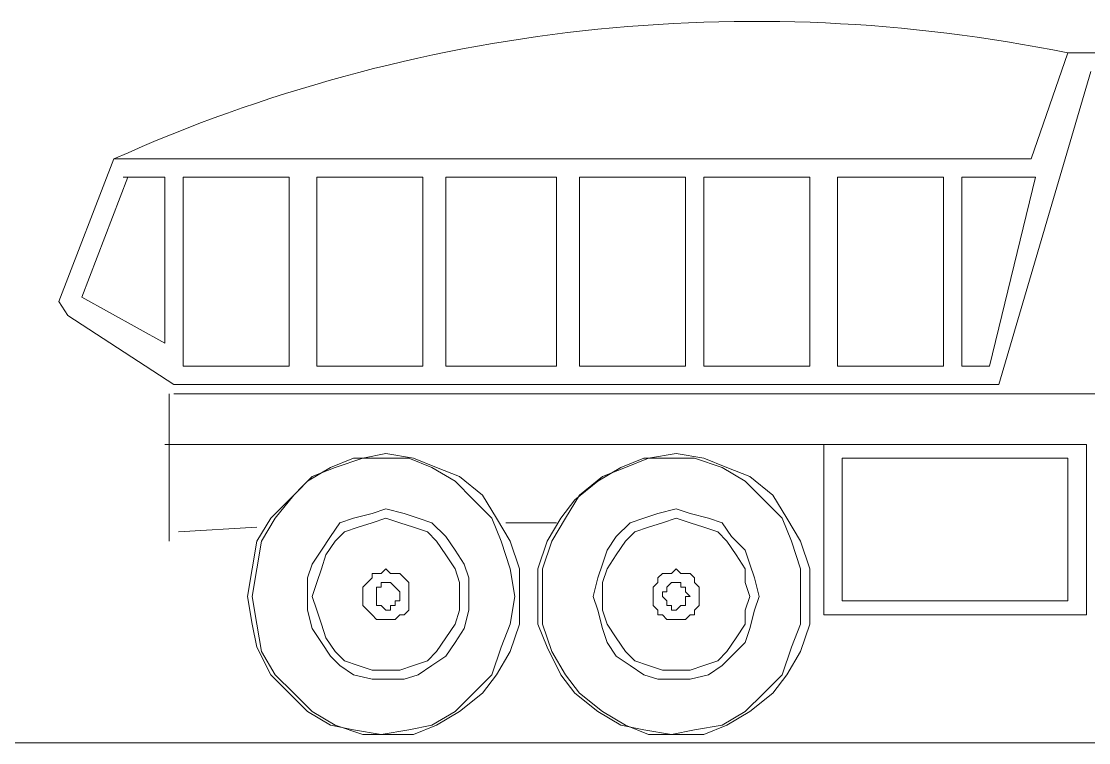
# Model space of a CAD drawing. Header units: millimetres. Extents: x -346728 to 1320345, y -537202 to -385966.
# Drawn here: x 991281 to 997092, y -524356 to -520426 of the extents above; entities that cross this region are included whole.
import ezdxf

# ---------------------------------------------------------------- set-up
doc = ezdxf.new("R2010")
doc.units = ezdxf.units.MM
doc.header["$LTSCALE"] = 100
doc.layers.add('BORDER', color=3, linetype='Continuous', lineweight=15)
doc.layers.add('NET-MANH', color=153, linetype='Continuous', lineweight=15)

msp = doc.modelspace()

# ---------------------------------------------------------------- linework, layer by layer
at = {"layer": 'BORDER'}
msp.add_line((1024925.8, -524355.9, -881.1), (964870.5, -524355.9, -881.1), dxfattribs=at)
at = {"layer": 'NET-MANH'}
for p, q in [((996978.6, -520598.7, -1870.3), (996777.9, -521175.7, -1870.3)), ((998308.3, -520598.7, -1870.3), (996978.6, -520598.7, -1870.3)), ((996602.3, -522405, -1870.3), (997104.1, -520699, -1870.3)), ((991785.5, -521175.7, -1870.3), (991484.5, -521953.4, -1870.3)), ((996777.9, -521175.7, -1870.3), (991785.5, -521175.7, -1870.3)), ((991609.9, -521928.3, -1870.3), (991860.8, -521276, -1870.3)), ((991835.7, -521276, -1870.3), (992061.5, -521276, -1870.3)), ((991860.8, -521276, -1870.3), (991835.7, -521276, -1870.3)), ((992061.5, -521276, -1870.3), (992061.5, -522179.2, -1870.3)), ((992161.8, -521276, -1870.3), (992161.8, -522304.6, -1870.3)), ((992738.8, -521276, -1870.3), (992161.8, -521276, -1870.3)), ((992738.8, -522304.6, -1870.3), (992738.8, -521276, -1870.3)), ((993466.4, -521276, -1870.3), (992889.4, -521276, -1870.3)), ((992889.4, -521276, -1870.3), (992889.4, -522304.6, -1870.3)), ((993466.4, -521276, -1870.3), (992889.4, -521276, -1870.3)), ((992889.4, -521276, -1870.3), (992889.4, -522304.6, -1870.3)), ((993466.4, -522304.6, -1870.3), (993466.4, -521276, -1870.3)), ((993466.4, -522304.6, -1870.3), (993466.4, -521276, -1870.3)), ((994193.9, -521276, -1870.3), (993591.8, -521276, -1870.3)), ((993591.8, -521276, -1870.3), (993591.8, -522304.6, -1870.3)), ((994193.9, -521276, -1870.3), (993591.8, -521276, -1870.3)), ((993591.8, -521276, -1870.3), (993591.8, -522304.6, -1870.3)), ((994193.9, -522304.6, -1870.3), (994193.9, -521276, -1870.3)), ((994193.9, -522304.6, -1870.3), (994193.9, -521276, -1870.3)), ((994319.4, -521276, -1870.3), (994319.4, -522304.6, -1870.3)), ((994896.4, -521276, -1870.3), (994319.4, -521276, -1870.3)), ((994319.4, -521276, -1870.3), (994319.4, -522304.6, -1870.3)), ((994896.4, -521276, -1870.3), (994319.4, -521276, -1870.3)), ((994896.4, -522304.6, -1870.3), (994896.4, -521276, -1870.3)), ((994896.4, -522304.6, -1870.3), (994896.4, -521276, -1870.3)), ((994996.7, -521276, -1870.3), (994996.7, -522304.6, -1870.3)), ((995573.7, -521276, -1870.3), (994996.7, -521276, -1870.3)), ((994996.7, -521276, -1870.3), (994996.7, -522304.6, -1870.3)), ((995573.7, -521276, -1870.3), (994996.7, -521276, -1870.3)), ((995573.7, -522304.6, -1870.3), (995573.7, -521276, -1870.3)), ((995573.7, -522304.6, -1870.3), (995573.7, -521276, -1870.3)), ((995724.3, -521276, -1870.3), (995724.3, -522304.6, -1870.3)), ((996301.3, -521276, -1870.3), (995724.3, -521276, -1870.3)), ((996301.3, -522304.6, -1870.3), (996301.3, -521276, -1870.3)), ((996401.6, -521276, -1870.3), (996401.6, -522304.6, -1870.3)), ((996803, -521276, -1870.3), (996401.6, -521276, -1870.3)), ((996552.1, -522304.6, -1870.3), (996803, -521276, -1870.3)), ((992061.5, -522179.2, -1870.3), (991609.9, -521928.3, -1870.3)), ((991484.5, -521953.4, -1870.3), (991534.6, -522028.7, -1870.3)), ((991534.6, -522028.7, -1870.3), (992111.7, -522405, -1870.3)), ((992161.8, -522304.6, -1870.3), (992738.8, -522304.6, -1870.3)), ((992889.4, -522304.6, -1870.3), (993466.4, -522304.6, -1870.3)), ((992889.4, -522304.6, -1870.3), (993466.4, -522304.6, -1870.3)), ((993591.8, -522304.6, -1870.3), (994193.9, -522304.6, -1870.3)), ((993591.8, -522304.6, -1870.3), (994193.9, -522304.6, -1870.3)), ((994319.4, -522304.6, -1870.3), (994896.4, -522304.6, -1870.3)), ((994319.4, -522304.6, -1870.3), (994896.4, -522304.6, -1870.3)), ((994996.7, -522304.6, -1870.3), (995573.7, -522304.6, -1870.3)), ((994996.7, -522304.6, -1870.3), (995573.7, -522304.6, -1870.3)), ((995724.3, -522304.6, -1870.3), (996301.3, -522304.6, -1870.3)), ((996401.6, -522304.6, -1870.3), (996552.1, -522304.6, -1870.3)), ((992111.7, -522405, -1870.3), (996602.3, -522405, -1870.3)), ((992086.6, -522455.1, -1870.3), (992086.6, -523257.9, -1870.3)), ((992111.7, -522455.1, -1870.3), (997179.3, -522455.1, -1870.3)), ((992061.5, -522731.1, -1870.3), (996853.2, -522731.1, -1870.3)), ((995649, -522731.1, -1870.3), (995649, -523659.3, -1870.3)), ((997079, -522731.1, -1870.3), (995649, -522731.1, -1870.3)), ((997079, -523659.3, -1870.3), (997079, -522731.1, -1870.3)), ((993090.1, -522806.4, -1870.3), (992964.6, -522856.5, -1870.3)), ((993140.2, -522806.4, -1870.3), (992989.7, -522856.5, -1870.3)), ((993240.6, -522806.4, -1870.3), (993090.1, -522806.4, -1870.3)), ((993265.7, -522781.3, -1870.3), (993140.2, -522806.4, -1870.3)), ((993391.1, -522806.4, -1870.3), (993240.6, -522806.4, -1870.3)), ((993416.2, -522806.4, -1870.3), (993265.7, -522781.3, -1870.3)), ((993516.6, -522856.5, -1870.3), (993391.1, -522806.4, -1870.3)), ((993541.6, -522856.5, -1870.3), (993416.2, -522806.4, -1870.3)), ((994670.6, -522806.4, -1870.3), (994545.1, -522856.5, -1870.3)), ((994695.7, -522806.4, -1870.3), (994570.2, -522856.5, -1870.3)), ((994821.1, -522806.4, -1870.3), (994670.6, -522806.4, -1870.3)), ((994846.2, -522781.3, -1870.3), (994695.7, -522806.4, -1870.3)), ((994946.5, -522806.4, -1870.3), (994821.1, -522806.4, -1870.3)), ((994996.7, -522806.4, -1870.3), (994846.2, -522781.3, -1870.3)), ((995097.1, -522856.5, -1870.3), (994946.5, -522806.4, -1870.3)), ((995122.2, -522856.5, -1870.3), (994996.7, -522806.4, -1870.3)), ((995749.3, -522806.4, -1870.3), (995749.3, -523584.1, -1870.3)), ((996978.6, -522806.4, -1870.3), (995749.3, -522806.4, -1870.3)), ((996978.6, -523584.1, -1870.3), (996978.6, -522806.4, -1870.3)), ((992964.6, -522856.5, -1870.3), (992839.2, -522931.8, -1870.3)), ((992989.7, -522856.5, -1870.3), (992864.3, -522906.7, -1870.3)), ((993642, -522931.8, -1870.3), (993516.6, -522856.5, -1870.3)), ((993667.1, -522906.7, -1870.3), (993541.6, -522856.5, -1870.3)), ((994545.1, -522856.5, -1870.3), (994419.7, -522931.8, -1870.3)), ((994570.2, -522856.5, -1870.3), (994444.8, -522906.7, -1870.3)), ((995222.5, -522931.8, -1870.3), (995097.1, -522856.5, -1870.3)), ((995247.6, -522906.7, -1870.3), (995122.2, -522856.5, -1870.3)), ((992839.2, -522931.8, -1870.3), (992738.8, -523032.2, -1870.3)), ((992864.3, -522906.7, -1870.3), (992763.9, -523007.1, -1870.3)), ((993742.3, -523032.2, -1870.3), (993642, -522931.8, -1870.3)), ((993792.5, -523007.1, -1870.3), (993667.1, -522906.7, -1870.3)), ((994419.7, -522931.8, -1870.3), (994294.3, -523032.2, -1870.3)), ((994444.8, -522906.7, -1870.3), (994319.4, -523007.1, -1870.3)), ((995322.9, -523032.2, -1870.3), (995222.5, -522931.8, -1870.3)), ((995373, -523007.1, -1870.3), (995247.6, -522906.7, -1870.3)), ((992738.8, -523032.2, -1870.3), (992638.5, -523132.5, -1870.3)), ((992763.9, -523007.1, -1870.3), (992663.6, -523132.5, -1870.3)), ((993842.7, -523132.5, -1870.3), (993742.3, -523032.2, -1870.3)), ((993867.8, -523132.5, -1870.3), (993792.5, -523007.1, -1870.3)), ((994294.3, -523032.2, -1870.3), (994219, -523132.5, -1870.3)), ((994319.4, -523007.1, -1870.3), (994244.1, -523132.5, -1870.3)), ((995423.2, -523132.5, -1870.3), (995322.9, -523032.2, -1870.3)), ((995448.3, -523132.5, -1870.3), (995373, -523007.1, -1870.3)), ((993265.7, -523082.3, -1870.3), (993190.4, -523107.4, -1870.3)), ((993366, -523107.4, -1870.3), (993265.7, -523082.3, -1870.3)), ((994846.2, -523082.3, -1870.3), (994745.8, -523107.4, -1870.3)), ((994921.5, -523107.4, -1870.3), (994846.2, -523082.3, -1870.3)), ((992638.5, -523132.5, -1870.3), (992563.2, -523257.9, -1870.3)), ((992663.6, -523132.5, -1870.3), (992588.3, -523257.9, -1870.3)), ((993014.8, -523157.6, -1870.3), (992964.6, -523232.9, -1870.3)), ((993090.1, -523132.5, -1870.3), (993014.8, -523157.6, -1870.3)), ((993190.4, -523107.4, -1870.3), (993090.1, -523132.5, -1870.3)), ((993190.4, -523157.6, -1870.3), (993115.2, -523182.7, -1870.3)), ((993265.7, -523132.5, -1870.3), (993190.4, -523157.6, -1870.3)), ((993340.9, -523157.6, -1870.3), (993265.7, -523132.5, -1870.3)), ((993416.2, -523182.7, -1870.3), (993340.9, -523157.6, -1870.3)), ((993441.3, -523132.5, -1870.3), (993366, -523107.4, -1870.3)), ((993516.6, -523157.6, -1870.3), (993441.3, -523132.5, -1870.3)), ((993591.8, -523232.9, -1870.3), (993516.6, -523157.6, -1870.3)), ((993892.9, -523257.9, -1870.3), (993842.7, -523132.5, -1870.3)), ((993943, -523257.9, -1870.3), (993867.8, -523132.5, -1870.3)), ((993918, -523157.6, -1870.3), (994193.9, -523157.6, -1870.3)), ((994219, -523132.5, -1870.3), (994143.7, -523257.9, -1870.3)), ((994244.1, -523132.5, -1870.3), (994168.8, -523257.9, -1870.3)), ((994595.3, -523157.6, -1870.3), (994520.1, -523232.9, -1870.3)), ((994670.6, -523132.5, -1870.3), (994595.3, -523157.6, -1870.3)), ((994745.8, -523107.4, -1870.3), (994670.6, -523132.5, -1870.3)), ((994770.9, -523157.6, -1870.3), (994695.7, -523182.7, -1870.3)), ((994846.2, -523132.5, -1870.3), (994770.9, -523157.6, -1870.3)), ((994921.5, -523157.6, -1870.3), (994846.2, -523132.5, -1870.3)), ((995021.8, -523132.5, -1870.3), (994921.5, -523107.4, -1870.3)), ((994996.7, -523182.7, -1870.3), (994921.5, -523157.6, -1870.3)), ((995097.1, -523157.6, -1870.3), (995021.8, -523132.5, -1870.3)), ((995147.2, -523232.9, -1870.3), (995097.1, -523157.6, -1870.3)), ((995473.4, -523257.9, -1870.3), (995423.2, -523132.5, -1870.3)), ((995523.6, -523257.9, -1870.3), (995448.3, -523132.5, -1870.3)), ((992136.7, -523207.8, -1870.3), (992563.2, -523182.7, -1870.3)), ((993039.9, -523207.8, -1870.3), (992989.7, -523257.9, -1870.3)), ((993115.2, -523182.7, -1870.3), (993039.9, -523207.8, -1870.3)), ((993491.5, -523207.8, -1870.3), (993416.2, -523182.7, -1870.3)), ((993541.6, -523257.9, -1870.3), (993491.5, -523207.8, -1870.3)), ((994620.4, -523207.8, -1870.3), (994570.2, -523257.9, -1870.3)), ((994695.7, -523182.7, -1870.3), (994620.4, -523207.8, -1870.3)), ((995072, -523207.8, -1870.3), (994996.7, -523182.7, -1870.3)), ((995122.2, -523257.9, -1870.3), (995072, -523207.8, -1870.3)), ((992563.2, -523257.9, -1870.3), (992538.1, -523408.5, -1870.3)), ((992588.3, -523257.9, -1870.3), (992563.2, -523408.5, -1870.3)), ((992964.6, -523232.9, -1870.3), (992914.5, -523308.1, -1870.3)), ((992989.7, -523257.9, -1870.3), (992939.5, -523333.2, -1870.3)), ((993591.8, -523333.2, -1870.3), (993541.6, -523257.9, -1870.3)), ((993642, -523308.1, -1870.3), (993591.8, -523232.9, -1870.3)), ((993943, -523408.5, -1870.3), (993892.9, -523257.9, -1870.3)), ((993993.2, -523408.5, -1870.3), (993943, -523257.9, -1870.3)), ((994143.7, -523257.9, -1870.3), (994093.6, -523408.5, -1870.3)), ((994168.8, -523257.9, -1870.3), (994118.7, -523408.5, -1870.3)), ((994520.1, -523232.9, -1870.3), (994469.9, -523308.1, -1870.3)), ((994570.2, -523257.9, -1870.3), (994520.1, -523333.2, -1870.3)), ((995172.3, -523333.2, -1870.3), (995122.2, -523257.9, -1870.3)), ((995222.5, -523308.1, -1870.3), (995147.2, -523232.9, -1870.3)), ((995523.6, -523408.5, -1870.3), (995473.4, -523257.9, -1870.3)), ((995573.7, -523408.5, -1870.3), (995523.6, -523257.9, -1870.3)), ((992914.5, -523308.1, -1870.3), (992864.3, -523383.4, -1870.3)), ((992939.5, -523333.2, -1870.3), (992914.5, -523408.5, -1870.3)), ((993642, -523408.5, -1870.3), (993591.8, -523333.2, -1870.3)), ((993692.2, -523383.4, -1870.3), (993642, -523308.1, -1870.3)), ((994469.9, -523308.1, -1870.3), (994444.8, -523383.4, -1870.3)), ((994520.1, -523333.2, -1870.3), (994469.9, -523408.5, -1870.3)), ((995222.5, -523408.5, -1870.3), (995172.3, -523333.2, -1870.3)), ((995247.6, -523383.4, -1870.3), (995222.5, -523308.1, -1870.3)), ((992864.3, -523383.4, -1870.3), (992839.2, -523458.6, -1870.3)), ((993717.3, -523458.6, -1870.3), (993692.2, -523383.4, -1870.3)), ((994444.8, -523383.4, -1870.3), (994419.7, -523458.6, -1870.3)), ((995272.7, -523458.6, -1870.3), (995247.6, -523383.4, -1870.3)), ((992538.1, -523408.5, -1870.3), (992513.1, -523559, -1870.3)), ((992563.2, -523408.5, -1870.3), (992538.1, -523559, -1870.3)), ((992914.5, -523408.5, -1870.3), (992889.4, -523483.7, -1870.3)), ((993215.5, -523433.6, -1870.3), (993190.4, -523433.6, -1870.3)), ((993190.4, -523433.6, -1870.3), (993190.4, -523458.6, -1870.3)), ((993240.6, -523433.6, -1870.3), (993215.5, -523433.6, -1870.3)), ((993265.7, -523408.5, -1870.3), (993240.6, -523433.6, -1870.3)), ((993290.8, -523433.6, -1870.3), (993265.7, -523408.5, -1870.3)), ((993315.9, -523433.6, -1870.3), (993290.8, -523433.6, -1870.3)), ((993340.9, -523433.6, -1870.3), (993315.9, -523433.6, -1870.3)), ((993366, -523458.6, -1870.3), (993340.9, -523433.6, -1870.3)), ((993667.1, -523483.7, -1870.3), (993642, -523408.5, -1870.3)), ((993968.1, -523559, -1870.3), (993943, -523408.5, -1870.3)), ((993993.2, -523559, -1870.3), (993993.2, -523408.5, -1870.3)), ((994093.6, -523408.5, -1870.3), (994093.6, -523559, -1870.3)), ((994118.7, -523408.5, -1870.3), (994118.7, -523559, -1870.3)), ((994469.9, -523408.5, -1870.3), (994444.8, -523483.7, -1870.3)), ((994770.9, -523433.6, -1870.3), (994745.8, -523458.6, -1870.3)), ((994796, -523433.6, -1870.3), (994770.9, -523433.6, -1870.3)), ((994821.1, -523433.6, -1870.3), (994796, -523433.6, -1870.3)), ((994846.2, -523408.5, -1870.3), (994821.1, -523433.6, -1870.3)), ((994871.3, -523433.6, -1870.3), (994846.2, -523408.5, -1870.3)), ((994896.4, -523433.6, -1870.3), (994871.3, -523433.6, -1870.3)), ((994921.5, -523433.6, -1870.3), (994896.4, -523433.6, -1870.3)), ((994946.5, -523458.6, -1870.3), (994921.5, -523433.6, -1870.3)), ((995222.5, -523483.7, -1870.3), (995222.5, -523408.5, -1870.3)), ((995523.6, -523559, -1870.3), (995523.6, -523408.5, -1870.3)), ((995573.7, -523559, -1870.3), (995573.7, -523408.5, -1870.3)), ((992839.2, -523458.6, -1870.3), (992839.2, -523559, -1870.3)), ((992889.4, -523483.7, -1870.3), (992864.3, -523559, -1870.3)), ((993165.3, -523483.7, -1870.3), (993140.2, -523508.8, -1870.3)), ((993140.2, -523508.8, -1870.3), (993140.2, -523533.9, -1870.3)), ((993190.4, -523458.6, -1870.3), (993165.3, -523483.7, -1870.3)), ((993240.6, -523508.8, -1870.3), (993215.5, -523508.8, -1870.3)), ((993215.5, -523508.8, -1870.3), (993215.5, -523533.9, -1870.3)), ((993240.6, -523483.7, -1870.3), (993240.6, -523508.8, -1870.3)), ((993265.7, -523483.7, -1870.3), (993240.6, -523483.7, -1870.3)), ((993290.8, -523483.7, -1870.3), (993265.7, -523483.7, -1870.3)), ((993315.9, -523508.8, -1870.3), (993290.8, -523483.7, -1870.3)), ((993340.9, -523533.9, -1870.3), (993315.9, -523508.8, -1870.3)), ((993391.1, -523483.7, -1870.3), (993366, -523458.6, -1870.3)), ((993391.1, -523508.8, -1870.3), (993391.1, -523483.7, -1870.3)), ((993391.1, -523533.9, -1870.3), (993391.1, -523508.8, -1870.3)), ((993667.1, -523559, -1870.3), (993667.1, -523483.7, -1870.3)), ((993717.3, -523559, -1870.3), (993717.3, -523458.6, -1870.3)), ((994419.7, -523458.6, -1870.3), (994394.6, -523559, -1870.3)), ((994444.8, -523483.7, -1870.3), (994444.8, -523559, -1870.3)), ((994745.8, -523483.7, -1870.3), (994720.8, -523508.8, -1870.3)), ((994720.8, -523508.8, -1870.3), (994720.8, -523533.9, -1870.3)), ((994745.8, -523458.6, -1870.3), (994745.8, -523483.7, -1870.3)), ((994821.1, -523483.7, -1870.3), (994796, -523508.8, -1870.3)), ((994796, -523508.8, -1870.3), (994796, -523533.9, -1870.3)), ((994846.2, -523483.7, -1870.3), (994821.1, -523483.7, -1870.3)), ((994871.3, -523483.7, -1870.3), (994846.2, -523483.7, -1870.3)), ((994871.3, -523508.8, -1870.3), (994871.3, -523483.7, -1870.3)), ((994896.4, -523508.8, -1870.3), (994871.3, -523508.8, -1870.3)), ((994896.4, -523533.9, -1870.3), (994896.4, -523508.8, -1870.3)), ((994946.5, -523483.7, -1870.3), (994946.5, -523458.6, -1870.3)), ((994971.6, -523508.8, -1870.3), (994946.5, -523483.7, -1870.3)), ((994971.6, -523533.9, -1870.3), (994971.6, -523508.8, -1870.3)), ((995247.6, -523559, -1870.3), (995222.5, -523483.7, -1870.3)), ((995297.8, -523559, -1870.3), (995272.7, -523458.6, -1870.3)), ((992513.1, -523559, -1870.3), (992538.1, -523709.5, -1870.3)), ((992538.1, -523559, -1870.3), (992563.2, -523709.5, -1870.3)), ((992839.2, -523559, -1870.3), (992839.2, -523634.3, -1870.3)), ((992864.3, -523559, -1870.3), (992889.4, -523634.3, -1870.3)), ((993140.2, -523533.9, -1870.3), (993140.2, -523559, -1870.3)), ((993140.2, -523559, -1870.3), (993140.2, -523584.1, -1870.3)), ((993215.5, -523533.9, -1870.3), (993215.5, -523559, -1870.3)), ((993215.5, -523559, -1870.3), (993215.5, -523584.1, -1870.3)), ((993340.9, -523559, -1870.3), (993340.9, -523533.9, -1870.3)), ((993340.9, -523584.1, -1870.3), (993340.9, -523559, -1870.3)), ((993391.1, -523559, -1870.3), (993391.1, -523533.9, -1870.3)), ((993391.1, -523584.1, -1870.3), (993391.1, -523559, -1870.3)), ((993667.1, -523634.3, -1870.3), (993667.1, -523559, -1870.3)), ((993717.3, -523634.3, -1870.3), (993717.3, -523559, -1870.3)), ((993943, -523709.5, -1870.3), (993968.1, -523559, -1870.3)), ((993993.2, -523709.5, -1870.3), (993993.2, -523559, -1870.3)), ((994093.6, -523559, -1870.3), (994093.6, -523709.5, -1870.3)), ((994118.7, -523559, -1870.3), (994118.7, -523709.5, -1870.3)), ((994394.6, -523559, -1870.3), (994419.7, -523634.3, -1870.3)), ((994444.8, -523559, -1870.3), (994444.8, -523634.3, -1870.3)), ((994720.8, -523533.9, -1870.3), (994720.8, -523559, -1870.3)), ((994720.8, -523559, -1870.3), (994720.8, -523584.1, -1870.3)), ((994796, -523533.9, -1870.3), (994770.9, -523533.9, -1870.3)), ((994770.9, -523533.9, -1870.3), (994770.9, -523559, -1870.3)), ((994770.9, -523559, -1870.3), (994796, -523584.1, -1870.3)), ((994921.5, -523559, -1870.3), (994896.4, -523533.9, -1870.3)), ((994896.4, -523584.1, -1870.3), (994896.4, -523559, -1870.3)), ((994896.4, -523559, -1870.3), (994921.5, -523559, -1870.3)), ((994971.6, -523559, -1870.3), (994971.6, -523533.9, -1870.3)), ((994971.6, -523584.1, -1870.3), (994971.6, -523559, -1870.3)), ((995222.5, -523634.3, -1870.3), (995247.6, -523559, -1870.3)), ((995272.7, -523634.3, -1870.3), (995297.8, -523559, -1870.3)), ((995523.6, -523709.5, -1870.3), (995523.6, -523559, -1870.3)), ((995573.7, -523709.5, -1870.3), (995573.7, -523559, -1870.3)), ((993140.2, -523584.1, -1870.3), (993140.2, -523609.2, -1870.3)), ((993140.2, -523609.2, -1870.3), (993165.3, -523634.3, -1870.3)), ((993215.5, -523584.1, -1870.3), (993215.5, -523609.2, -1870.3)), ((993215.5, -523609.2, -1870.3), (993240.6, -523609.2, -1870.3)), ((993240.6, -523609.2, -1870.3), (993265.7, -523634.3, -1870.3)), ((993290.8, -523634.3, -1870.3), (993290.8, -523609.2, -1870.3)), ((993290.8, -523609.2, -1870.3), (993315.9, -523609.2, -1870.3)), ((993315.9, -523609.2, -1870.3), (993315.9, -523584.1, -1870.3)), ((993315.9, -523584.1, -1870.3), (993340.9, -523584.1, -1870.3)), ((993391.1, -523609.2, -1870.3), (993391.1, -523584.1, -1870.3)), ((993391.1, -523634.3, -1870.3), (993391.1, -523609.2, -1870.3)), ((994720.8, -523584.1, -1870.3), (994720.8, -523609.2, -1870.3)), ((994720.8, -523609.2, -1870.3), (994745.8, -523634.3, -1870.3)), ((994796, -523584.1, -1870.3), (994796, -523609.2, -1870.3)), ((994796, -523609.2, -1870.3), (994821.1, -523609.2, -1870.3)), ((994821.1, -523609.2, -1870.3), (994821.1, -523634.3, -1870.3)), ((994846.2, -523634.3, -1870.3), (994871.3, -523609.2, -1870.3)), ((994871.3, -523609.2, -1870.3), (994896.4, -523609.2, -1870.3)), ((994896.4, -523609.2, -1870.3), (994896.4, -523584.1, -1870.3)), ((994946.5, -523634.3, -1870.3), (994971.6, -523609.2, -1870.3)), ((994971.6, -523609.2, -1870.3), (994971.6, -523584.1, -1870.3)), ((995749.3, -523584.1, -1870.3), (996978.6, -523584.1, -1870.3)), ((992839.2, -523634.3, -1870.3), (992864.3, -523734.6, -1870.3)), ((992889.4, -523634.3, -1870.3), (992914.5, -523709.5, -1870.3)), ((993165.3, -523634.3, -1870.3), (993190.4, -523659.3, -1870.3)), ((993190.4, -523659.3, -1870.3), (993215.5, -523684.4, -1870.3)), ((993215.5, -523684.4, -1870.3), (993240.6, -523684.4, -1870.3)), ((993240.6, -523684.4, -1870.3), (993265.7, -523684.4, -1870.3)), ((993265.7, -523634.3, -1870.3), (993290.8, -523634.3, -1870.3)), ((993265.7, -523684.4, -1870.3), (993290.8, -523684.4, -1870.3)), ((993290.8, -523684.4, -1870.3), (993315.9, -523684.4, -1870.3)), ((993315.9, -523684.4, -1870.3), (993340.9, -523659.3, -1870.3)), ((993340.9, -523659.3, -1870.3), (993366, -523659.3, -1870.3)), ((993366, -523659.3, -1870.3), (993391.1, -523634.3, -1870.3)), ((993642, -523709.5, -1870.3), (993667.1, -523634.3, -1870.3)), ((993692.2, -523734.6, -1870.3), (993717.3, -523634.3, -1870.3)), ((994419.7, -523634.3, -1870.3), (994444.8, -523734.6, -1870.3)), ((994444.8, -523634.3, -1870.3), (994469.9, -523709.5, -1870.3)), ((994745.8, -523634.3, -1870.3), (994745.8, -523659.3, -1870.3)), ((994745.8, -523659.3, -1870.3), (994770.9, -523659.3, -1870.3)), ((994770.9, -523659.3, -1870.3), (994796, -523684.4, -1870.3)), ((994796, -523684.4, -1870.3), (994821.1, -523684.4, -1870.3)), ((994821.1, -523634.3, -1870.3), (994846.2, -523634.3, -1870.3)), ((994821.1, -523684.4, -1870.3), (994846.2, -523684.4, -1870.3)), ((994846.2, -523684.4, -1870.3), (994871.3, -523684.4, -1870.3)), ((994871.3, -523684.4, -1870.3), (994896.4, -523684.4, -1870.3)), ((994896.4, -523684.4, -1870.3), (994921.5, -523659.3, -1870.3)), ((994921.5, -523659.3, -1870.3), (994946.5, -523659.3, -1870.3)), ((994946.5, -523659.3, -1870.3), (994946.5, -523634.3, -1870.3)), ((995222.5, -523709.5, -1870.3), (995222.5, -523634.3, -1870.3)), ((995247.6, -523734.6, -1870.3), (995272.7, -523634.3, -1870.3)), ((995649, -523659.3, -1870.3), (997079, -523659.3, -1870.3)), ((992538.1, -523709.5, -1870.3), (992563.2, -523835, -1870.3)), ((992563.2, -523709.5, -1870.3), (992588.3, -523860, -1870.3)), ((992864.3, -523734.6, -1870.3), (992914.5, -523809.9, -1870.3)), ((992914.5, -523709.5, -1870.3), (992939.5, -523784.8, -1870.3)), ((993591.8, -523784.8, -1870.3), (993642, -523709.5, -1870.3)), ((993642, -523809.9, -1870.3), (993692.2, -523734.6, -1870.3)), ((993892.9, -523835, -1870.3), (993943, -523709.5, -1870.3)), ((993943, -523860, -1870.3), (993993.2, -523709.5, -1870.3)), ((994093.6, -523709.5, -1870.3), (994143.7, -523835, -1870.3)), ((994118.7, -523709.5, -1870.3), (994168.8, -523860, -1870.3)), ((994444.8, -523734.6, -1870.3), (994469.9, -523809.9, -1870.3)), ((994469.9, -523709.5, -1870.3), (994520.1, -523784.8, -1870.3)), ((995172.3, -523784.8, -1870.3), (995222.5, -523709.5, -1870.3)), ((995222.5, -523809.9, -1870.3), (995247.6, -523734.6, -1870.3)), ((995473.4, -523835, -1870.3), (995523.6, -523709.5, -1870.3)), ((995523.6, -523860, -1870.3), (995573.7, -523709.5, -1870.3)), ((992939.5, -523784.8, -1870.3), (992989.7, -523860, -1870.3)), ((993541.6, -523860, -1870.3), (993591.8, -523784.8, -1870.3)), ((994520.1, -523784.8, -1870.3), (994570.2, -523860, -1870.3)), ((995122.2, -523860, -1870.3), (995172.3, -523784.8, -1870.3)), ((992563.2, -523835, -1870.3), (992638.5, -523985.5, -1870.3)), ((992588.3, -523860, -1870.3), (992663.6, -523985.5, -1870.3)), ((992914.5, -523809.9, -1870.3), (992964.6, -523885.1, -1870.3)), ((992989.7, -523860, -1870.3), (993039.9, -523910.2, -1870.3)), ((993491.5, -523910.2, -1870.3), (993541.6, -523860, -1870.3)), ((993591.8, -523885.1, -1870.3), (993642, -523809.9, -1870.3)), ((993842.7, -523985.5, -1870.3), (993892.9, -523835, -1870.3)), ((993867.8, -523985.5, -1870.3), (993943, -523860, -1870.3)), ((994143.7, -523835, -1870.3), (994219, -523985.5, -1870.3)), ((994168.8, -523860, -1870.3), (994244.1, -523985.5, -1870.3)), ((994469.9, -523809.9, -1870.3), (994520.1, -523885.1, -1870.3)), ((994570.2, -523860, -1870.3), (994620.4, -523910.2, -1870.3)), ((995072, -523910.2, -1870.3), (995122.2, -523860, -1870.3)), ((995147.2, -523885.1, -1870.3), (995222.5, -523809.9, -1870.3)), ((995423.2, -523985.5, -1870.3), (995473.4, -523835, -1870.3)), ((995448.3, -523985.5, -1870.3), (995523.6, -523860, -1870.3)), ((992964.6, -523885.1, -1870.3), (993014.8, -523935.3, -1870.3)), ((993039.9, -523910.2, -1870.3), (993115.2, -523935.3, -1870.3)), ((993416.2, -523935.3, -1870.3), (993491.5, -523910.2, -1870.3)), ((993516.6, -523935.3, -1870.3), (993591.8, -523885.1, -1870.3)), ((994520.1, -523885.1, -1870.3), (994595.3, -523935.3, -1870.3)), ((994620.4, -523910.2, -1870.3), (994695.7, -523935.3, -1870.3)), ((994996.7, -523935.3, -1870.3), (995072, -523910.2, -1870.3)), ((995097.1, -523935.3, -1870.3), (995147.2, -523885.1, -1870.3)), ((993014.8, -523935.3, -1870.3), (993090.1, -523985.5, -1870.3)), ((993115.2, -523935.3, -1870.3), (993190.4, -523960.4, -1870.3)), ((993190.4, -523960.4, -1870.3), (993265.7, -523960.4, -1870.3)), ((993265.7, -523960.4, -1870.3), (993340.9, -523960.4, -1870.3)), ((993340.9, -523960.4, -1870.3), (993416.2, -523935.3, -1870.3)), ((993441.3, -523985.5, -1870.3), (993516.6, -523935.3, -1870.3)), ((994595.3, -523935.3, -1870.3), (994670.6, -523985.5, -1870.3)), ((994695.7, -523935.3, -1870.3), (994770.9, -523960.4, -1870.3)), ((994770.9, -523960.4, -1870.3), (994846.2, -523960.4, -1870.3)), ((994846.2, -523960.4, -1870.3), (994921.5, -523960.4, -1870.3)), ((994921.5, -523960.4, -1870.3), (994996.7, -523935.3, -1870.3)), ((995021.8, -523985.5, -1870.3), (995097.1, -523935.3, -1870.3)), ((992638.5, -523985.5, -1870.3), (992738.8, -524085.8, -1870.3)), ((992663.6, -523985.5, -1870.3), (992763.9, -524085.8, -1870.3)), ((993090.1, -523985.5, -1870.3), (993190.4, -524010.6, -1870.3)), ((993190.4, -524010.6, -1870.3), (993265.7, -524010.6, -1870.3)), ((993265.7, -524010.6, -1870.3), (993366, -524010.6, -1870.3)), ((993366, -524010.6, -1870.3), (993441.3, -523985.5, -1870.3)), ((993742.3, -524085.8, -1870.3), (993842.7, -523985.5, -1870.3)), ((993792.5, -524085.8, -1870.3), (993867.8, -523985.5, -1870.3)), ((994219, -523985.5, -1870.3), (994294.3, -524085.8, -1870.3)), ((994244.1, -523985.5, -1870.3), (994319.4, -524085.8, -1870.3)), ((994670.6, -523985.5, -1870.3), (994745.8, -524010.6, -1870.3)), ((994745.8, -524010.6, -1870.3), (994846.2, -524010.6, -1870.3)), ((994846.2, -524010.6, -1870.3), (994921.5, -524010.6, -1870.3)), ((994921.5, -524010.6, -1870.3), (995021.8, -523985.5, -1870.3)), ((995322.9, -524085.8, -1870.3), (995423.2, -523985.5, -1870.3)), ((995373, -524085.8, -1870.3), (995448.3, -523985.5, -1870.3)), ((992738.8, -524085.8, -1870.3), (992839.2, -524186.2, -1870.3)), ((992763.9, -524085.8, -1870.3), (992864.3, -524186.2, -1870.3)), ((993642, -524186.2, -1870.3), (993742.3, -524085.8, -1870.3)), ((993667.1, -524186.2, -1870.3), (993792.5, -524085.8, -1870.3)), ((994294.3, -524085.8, -1870.3), (994419.7, -524186.2, -1870.3)), ((994319.4, -524085.8, -1870.3), (994444.8, -524186.2, -1870.3)), ((995222.5, -524186.2, -1870.3), (995322.9, -524085.8, -1870.3)), ((995247.6, -524186.2, -1870.3), (995373, -524085.8, -1870.3)), ((992839.2, -524186.2, -1870.3), (992964.6, -524261.4, -1870.3)), ((992864.3, -524186.2, -1870.3), (992989.7, -524261.4, -1870.3)), ((993516.6, -524261.4, -1870.3), (993642, -524186.2, -1870.3)), ((993541.6, -524261.4, -1870.3), (993667.1, -524186.2, -1870.3)), ((994419.7, -524186.2, -1870.3), (994545.1, -524261.4, -1870.3)), ((994444.8, -524186.2, -1870.3), (994570.2, -524261.4, -1870.3)), ((995097.1, -524261.4, -1870.3), (995222.5, -524186.2, -1870.3)), ((995122.2, -524261.4, -1870.3), (995247.6, -524186.2, -1870.3)), ((992964.6, -524261.4, -1870.3), (993090.1, -524286.5, -1870.3)), ((992989.7, -524261.4, -1870.3), (993140.2, -524311.6, -1870.3)), ((993391.1, -524286.5, -1870.3), (993516.6, -524261.4, -1870.3)), ((993416.2, -524311.6, -1870.3), (993541.6, -524261.4, -1870.3)), ((994545.1, -524261.4, -1870.3), (994670.6, -524286.5, -1870.3)), ((994570.2, -524261.4, -1870.3), (994695.7, -524311.6, -1870.3)), ((994946.5, -524286.5, -1870.3), (995097.1, -524261.4, -1870.3)), ((994996.7, -524311.6, -1870.3), (995122.2, -524261.4, -1870.3)), ((993090.1, -524286.5, -1870.3), (993240.6, -524311.6, -1870.3)), ((993140.2, -524311.6, -1870.3), (993265.7, -524311.6, -1870.3)), ((993240.6, -524311.6, -1870.3), (993391.1, -524286.5, -1870.3)), ((993265.7, -524311.6, -1870.3), (993416.2, -524311.6, -1870.3)), ((994670.6, -524286.5, -1870.3), (994821.1, -524311.6, -1870.3)), ((994695.7, -524311.6, -1870.3), (994846.2, -524311.6, -1870.3)), ((994821.1, -524311.6, -1870.3), (994946.5, -524286.5, -1870.3)), ((994846.2, -524311.6, -1870.3), (994996.7, -524311.6, -1870.3))]:
    msp.add_line(p, q, dxfattribs=at)
msp.add_arc((995275.3, -528926.4, -1870.3), 8500.1, 78.44049, 114.23989, dxfattribs=at)

doc.saveas('drawing.dxf')
